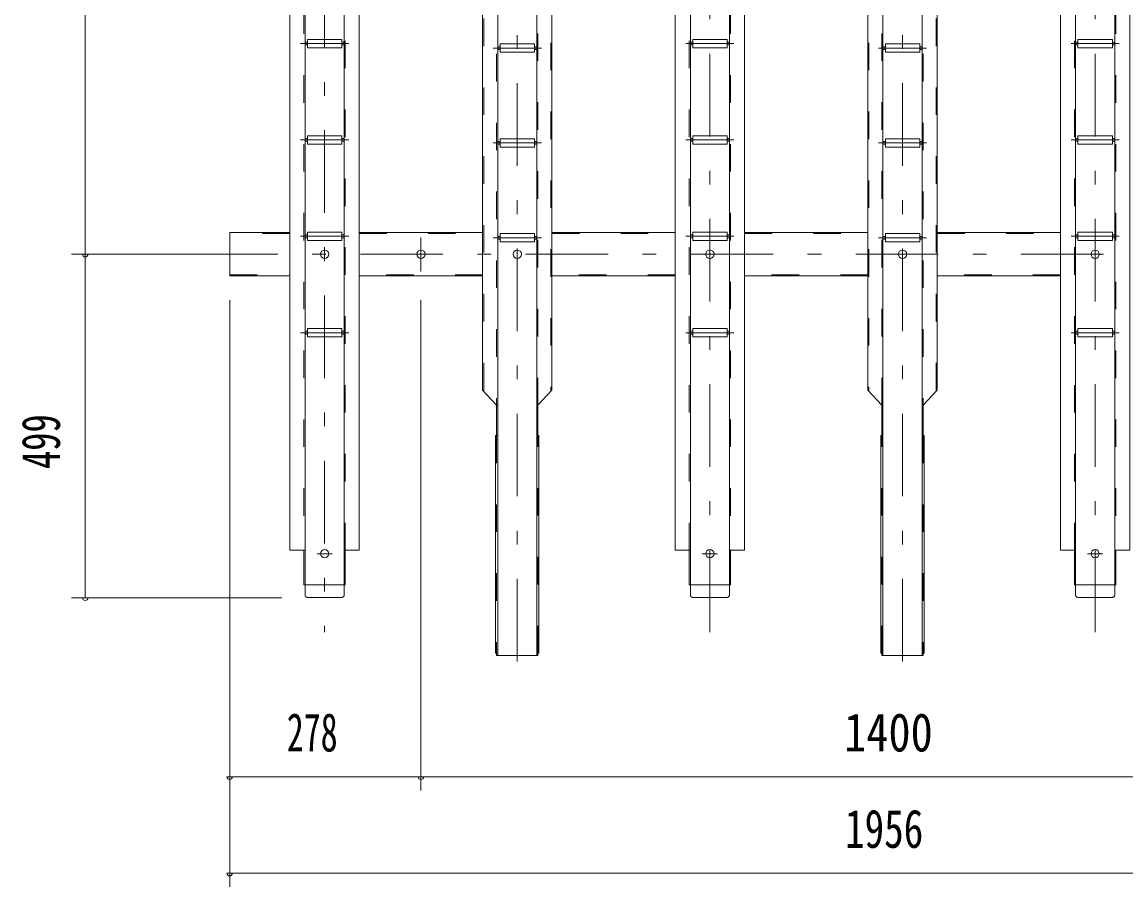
# Model space of a CAD drawing. Units: millimetres, scale not verified. Extents: x -5940 to 5940, y -6448 to 6448.
# Drawn here: x -1738 to -133, y -542 to 714 of the extents above; entities that cross this region are included whole.
import ezdxf
from ezdxf.enums import TextEntityAlignment as Align

# ---------------------------------------------------------------- set-up
doc = ezdxf.new("R2010")
doc.units = ezdxf.units.MM
doc.header["$LTSCALE"] = 10
doc.linetypes.add('USER2', pattern=[10, 4, -6])
doc.linetypes.add('USER3', pattern=[24, 12, -5, 2, -5])
for name, color, linetype, lineweight in [('0-2_2-0BOLD', 7, 'Continuous', 18), ('0-3_2-1HIDDEN', 3, 'USER2', 18), ('0-4_2-2CENTER', 3, 'USER3', 18), ('0-5_2-5DIM', 3, 'Continuous', 18)]:
    doc.layers.add(name, color=color, linetype=linetype, lineweight=lineweight)
doc.styles.add('ＭＳ ゴシック', font='')
doc.styles.get('ＭＳ ゴシック').set_extended_font_data('MS Gothic')

msp = doc.modelspace()

# ---------------------------------------------------------------- linework, layer by layer
at = {"layer": '0-2_2-0BOLD'}
for p, q in [((-1046.48, -205.78), (-1046.48, 1494.56)), ((-486.48, 1494.56), (-486.48, -205.78)), ((-429.68, 1494.56), (-429.68, -205.78)), ((-1326.48, 685.19), (-1323.08, 685.19)), ((-1323.08, 681.19), (-1326.48, 681.19)), ((-1273.08, 685.19), (-1269.68, 685.19)), ((-1269.68, 681.19), (-1273.08, 681.19)), ((-1043.08, 678.54), (-1046.48, 678.54)), ((-1046.48, 674.54), (-1043.08, 674.54)), ((-989.68, 678.54), (-993.08, 678.54)), ((-993.08, 674.54), (-989.68, 674.54)), ((-763.08, 685.19), (-766.48, 685.19)), ((-766.48, 681.19), (-763.08, 681.19)), ((-709.68, 685.19), (-713.08, 685.19)), ((-713.08, 681.19), (-709.68, 681.19)), ((-483.08, 678.54), (-486.48, 678.54)), ((-486.48, 674.54), (-483.08, 674.54)), ((-429.68, 678.54), (-433.08, 678.54)), ((-433.08, 674.54), (-429.68, 674.54)), ((-206.48, 685.19), (-203.08, 685.19)), ((-203.08, 681.19), (-206.48, 681.19)), ((-153.08, 685.19), (-149.68, 685.19)), ((-149.68, 681.19), (-153.08, 681.19)), ((-1323.08, 545.19), (-1326.48, 545.19)), ((-1326.48, 541.19), (-1323.08, 541.19)), ((-1273.08, 545.19), (-1269.68, 545.19)), ((-1269.68, 541.19), (-1273.08, 541.19)), ((-1046.48, 540.79), (-1043.08, 540.79)), ((-1043.08, 536.79), (-1046.48, 536.79)), ((-993.08, 540.79), (-989.68, 540.79)), ((-989.68, 536.79), (-993.08, 536.79)), ((-766.48, 545.19), (-763.08, 545.19)), ((-763.08, 541.19), (-766.48, 541.19)), ((-713.08, 545.19), (-709.68, 545.19)), ((-709.68, 541.19), (-713.08, 541.19)), ((-486.48, 540.79), (-483.08, 540.79)), ((-483.08, 536.79), (-486.48, 536.79)), ((-433.08, 540.79), (-429.68, 540.79)), ((-429.68, 536.79), (-433.08, 536.79)), ((-203.08, 545.19), (-206.48, 545.19)), ((-206.48, 541.19), (-203.08, 541.19)), ((-149.68, 545.19), (-153.08, 545.19)), ((-153.08, 541.19), (-149.68, 541.19)), ((-1326.48, 405.19), (-1323.08, 405.19)), ((-1323.08, 401.19), (-1326.48, 401.19)), ((-1269.68, 405.19), (-1273.08, 405.19)), ((-1273.08, 401.19), (-1269.68, 401.19)), ((-1068.48, 408.69), (-1247.68, 408.69)), ((-1046.48, 403.05), (-1043.08, 403.05)), ((-993.08, 403.05), (-989.68, 403.05)), ((-788.48, 408.69), (-967.68, 408.69)), ((-766.48, 405.19), (-763.08, 405.19)), ((-763.08, 401.19), (-766.48, 401.19)), ((-709.68, 405.19), (-713.08, 405.19)), ((-713.08, 401.19), (-709.68, 401.19)), ((-508.48, 408.69), (-687.68, 408.69)), ((-486.48, 403.05), (-483.08, 403.05)), ((-433.08, 403.05), (-429.68, 403.05)), ((-228.48, 408.69), (-407.68, 408.69)), ((-206.48, 405.19), (-203.08, 405.19)), ((-203.08, 401.19), (-206.48, 401.19)), ((-153.08, 405.19), (-149.68, 405.19)), ((-149.68, 401.19), (-153.08, 401.19)), ((-1043.08, 399.05), (-1046.48, 399.05)), ((-989.68, 399.05), (-993.08, 399.05)), ((-483.08, 399.05), (-486.48, 399.05)), ((-429.68, 399.05), (-433.08, 399.05)), ((-1247.68, 345.69), (-1068.48, 345.69)), ((-967.68, 345.69), (-788.48, 345.69)), ((-687.68, 345.69), (-508.48, 345.69)), ((-407.68, 345.69), (-228.48, 345.69)), ((-1323.08, 265.19), (-1326.48, 265.19)), ((-1326.48, 261.19), (-1323.08, 261.19)), ((-1269.68, 265.19), (-1273.08, 265.19)), ((-1273.08, 261.19), (-1269.68, 261.19)), ((-763.08, 265.19), (-766.48, 265.19)), ((-766.48, 261.19), (-763.08, 261.19)), ((-709.68, 265.19), (-713.08, 265.19)), ((-713.08, 261.19), (-709.68, 261.19)), ((-203.08, 265.19), (-206.48, 265.19)), ((-206.48, 261.19), (-203.08, 261.19)), ((-149.68, 265.19), (-153.08, 265.19)), ((-153.08, 261.19), (-149.68, 261.19)), ((-988.08, 157.86), (-988.08, 113.85)), ((-486.48, 157.86), (-488.08, 157.86)), ((-708.08, -102.81), (-708.08, -52.81)), ((-486.48, -202.5), (-489.68, -202.5)), ((-426.48, -202.5), (-429.68, -202.5))]:
    msp.add_line(p, q, dxfattribs=at)
for points in [[(-1046.48, 1494.56), (-989.68, 1494.56), (-989.68, -205.78)], [(-1048.08, 157.86), (-1068.48, 179.5), (-1068.48, 1486.44), (-1066.88, 1486.44), (-1066.88, 1484.4), (-1057.08, 1484.4)], [(-979.08, 1484.4), (-969.28, 1484.4), (-969.28, 1486.44), (-967.68, 1486.44), (-967.68, 179.5), (-988.08, 157.86), (-989.68, 157.86)], [(-488.08, 113.85), (-488.08, 157.86), (-508.48, 179.5), (-508.48, 1486.44), (-506.88, 1486.44), (-506.88, 1484.4), (-497.08, 1484.4)], [(-428.08, 157.86), (-407.68, 179.5), (-407.68, 1486.44), (-409.28, 1486.44), (-409.28, 1484.4), (-419.08, 1484.4)], [(-1326.48, -52.81), (-1348.48, -52.81), (-1348.48, 1372.19), (-1337.08, 1372.19)], [(-1269.68, 1372.19), (-1269.68, -118.09), (-1269.7, -118.39), (-1269.76, -118.7), (-1269.85, -119), (-1269.98, -119.3), (-1270.15, -119.58), (-1270.35, -119.85), (-1270.59, -120.11), (-1270.85, -120.36), (-1271.15, -120.59), (-1271.47, -120.79), (-1271.81, -120.98), (-1272.18, -121.15), (-1272.57, -121.29), (-1272.97, -121.41), (-1273.39, -121.5), (-1273.81, -121.57), (-1274.25, -121.61), (-1274.68, -121.62), (-1321.48, -121.62), (-1321.92, -121.61), (-1322.35, -121.57), (-1322.78, -121.5), (-1323.19, -121.41), (-1323.6, -121.29), (-1323.98, -121.15), (-1324.35, -120.98), (-1324.7, -120.79), (-1325.02, -120.59), (-1325.31, -120.36), (-1325.58, -120.11), (-1325.81, -119.85), (-1326.01, -119.58), (-1326.18, -119.3), (-1326.31, -119), (-1326.41, -118.7), (-1326.46, -118.39), (-1326.48, -118.09), (-1326.48, 1372.19)], [(-1247.68, 1372.19), (-1247.68, -52.81), (-1269.68, -52.81)], [(-788.48, 1372.19), (-788.48, -52.81), (-766.48, -52.81)], [(-766.48, 1372.19), (-766.48, -118.09), (-766.46, -118.39), (-766.41, -118.7), (-766.31, -119), (-766.18, -119.3), (-766.01, -119.58), (-765.81, -119.85), (-765.58, -120.11), (-765.31, -120.36), (-765.02, -120.59), (-764.7, -120.79), (-764.35, -120.98), (-763.98, -121.15), (-763.6, -121.29), (-763.19, -121.41), (-762.78, -121.5), (-762.35, -121.57), (-761.92, -121.61), (-761.48, -121.62), (-714.68, -121.62), (-714.25, -121.61), (-713.81, -121.57), (-713.39, -121.5), (-712.97, -121.41), (-712.57, -121.29), (-712.18, -121.15), (-711.81, -120.98), (-711.47, -120.79), (-711.15, -120.59), (-710.85, -120.36), (-710.59, -120.11)], [(-710.59, -120.11), (-710.35, -119.85), (-710.15, -119.58), (-709.98, -119.3), (-709.85, -119), (-709.76, -118.7), (-709.7, -118.39), (-709.68, -118.09), (-709.68, 1372.19)], [(-709.68, -52.81), (-687.68, -52.81), (-687.68, 1372.19), (-699.08, 1372.19)], [(-228.48, 1372.19), (-228.48, -52.81), (-206.48, -52.81)], [(-206.48, 1372.19), (-206.48, -118.09), (-206.46, -118.39), (-206.41, -118.7), (-206.31, -119), (-206.18, -119.3), (-206.01, -119.58), (-205.81, -119.85), (-205.58, -120.11), (-205.31, -120.36), (-205.02, -120.59), (-204.7, -120.79), (-204.35, -120.98), (-203.98, -121.15), (-203.6, -121.29), (-203.19, -121.41), (-202.78, -121.5), (-202.35, -121.57), (-201.92, -121.61), (-201.48, -121.62), (-154.68, -121.62), (-154.25, -121.61), (-153.81, -121.57), (-153.39, -121.5), (-152.97, -121.41), (-152.57, -121.29), (-152.18, -121.15), (-151.81, -120.98), (-151.47, -120.79), (-151.15, -120.59), (-150.85, -120.36), (-150.59, -120.11), (-150.35, -119.85), (-150.15, -119.58), (-149.98, -119.3), (-149.85, -119), (-149.76, -118.7), (-149.7, -118.39), (-149.68, -118.09), (-149.68, 1372.19)], [(-149.68, -52.81), (-127.68, -52.81), (-127.68, 1372.19), (-139.08, 1372.19)], [(-1348.48, 408.69), (-1436.08, 408.69), (-1436.08, 345.69), (-1348.48, 345.69)], [(-1048.08, 113.85), (-1048.08, 157.86), (-1046.48, 157.86)], [(-428.08, 113.85), (-428.08, 157.86), (-429.68, 157.86)], [(-1046.48, -202.5), (-1049.68, -202.5), (-1049.68, 113.85), (-1046.48, 113.85)], [(-989.68, 113.85), (-986.48, 113.85), (-986.48, -202.5), (-989.68, -202.5)], [(-489.68, -202.5), (-489.68, 113.85), (-486.48, 113.85)], [(-426.48, -202.5), (-426.48, 113.85), (-429.68, 113.85)], [(-1268.08, -52.81), (-1268.08, -102.81), (-1328.08, -102.81), (-1328.08, -52.81)], [(-768.08, -52.81), (-768.08, -102.81), (-708.08, -102.81)], [(-208.08, -52.81), (-208.08, -102.81), (-148.08, -102.81), (-148.08, -52.81)], [(-988.08, -202.5), (-988.08, -205.78), (-1048.08, -205.78), (-1048.08, -202.5)], [(-428.08, -202.5), (-428.08, -205.78), (-488.08, -205.78), (-488.08, -202.5)]]:
    msp.add_lwpolyline(points, dxfattribs=at)
for points in [[(-1323.08, 677.19), (-1323.08, 689.19), (-1273.08, 689.19), (-1273.08, 677.19)], [(-1043.08, 682.54), (-1043.08, 670.54), (-993.08, 670.54), (-993.08, 682.54)], [(-713.08, 677.19), (-763.08, 677.19), (-763.08, 689.19), (-713.08, 689.19)], [(-483.08, 682.54), (-483.08, 670.54), (-433.08, 670.54), (-433.08, 682.54)], [(-153.08, 689.19), (-203.08, 689.19), (-203.08, 677.19), (-153.08, 677.19)], [(-1273.08, 537.19), (-1273.08, 549.19), (-1323.08, 549.19), (-1323.08, 537.19)], [(-763.08, 537.19), (-713.08, 537.19), (-713.08, 549.19), (-763.08, 549.19)], [(-203.08, 549.19), (-153.08, 549.19), (-153.08, 537.19), (-203.08, 537.19)], [(-993.08, 544.79), (-1043.08, 544.79), (-1043.08, 532.79), (-993.08, 532.79)], [(-433.08, 544.79), (-433.08, 532.79), (-483.08, 532.79), (-483.08, 544.79)], [(-1273.08, 409.19), (-1323.08, 409.19), (-1323.08, 397.19), (-1273.08, 397.19)], [(-993.08, 407.05), (-993.08, 395.05), (-1043.08, 395.05), (-1043.08, 407.05)], [(-713.08, 409.19), (-713.08, 397.19), (-763.08, 397.19), (-763.08, 409.19)], [(-433.08, 407.05), (-483.08, 407.05), (-483.08, 395.05), (-433.08, 395.05)], [(-153.08, 409.19), (-153.08, 397.19), (-203.08, 397.19), (-203.08, 409.19)], [(-1273.08, 257.19), (-1273.08, 269.19), (-1323.08, 269.19), (-1323.08, 257.19)], [(-713.08, 257.19), (-763.08, 257.19), (-763.08, 269.19), (-713.08, 269.19)], [(-203.08, 269.19), (-153.08, 269.19), (-153.08, 257.19), (-203.08, 257.19)]]:
    msp.add_lwpolyline(points, close=True, dxfattribs=at)
for centre in [(-1298.08, 377.19), (-1158.08, 377.19), (-1018.08, 377.19), (-738.08, 377.19), (-458.08, 377.19), (-178.08, 377.19), (-1298.08, -57.81), (-738.08, -57.81), (-178.08, -57.81)]:
    msp.add_circle(centre, 6, dxfattribs=at)
at = {"layer": '0-3_2-1HIDDEN'}
for p, q in [((-1066.88, 179.5), (-1066.88, 1484.4)), ((-409.28, 179.5), (-409.28, 1484.4)), ((-1328.08, 837.19), (-1328.08, -52.81)), ((-1268.08, -52.81), (-1268.08, 837.19)), ((-768.08, -52.81), (-768.08, 837.19)), ((-708.08, 837.19), (-708.08, -52.81)), ((-208.08, -52.81), (-208.08, 837.19)), ((-148.08, 837.19), (-148.08, -52.81)), ((-1048.08, 768.13), (-1048.08, 157.86)), ((-988.08, 157.86), (-988.08, 768.13)), ((-488.08, 157.86), (-488.08, 768.13)), ((-428.08, 768.13), (-428.08, 157.86)), ((-1348.48, 407.09), (-1436.08, 407.09)), ((-1247.68, 407.09), (-1068.48, 407.09)), ((-967.68, 407.09), (-788.48, 407.09)), ((-687.68, 407.09), (-508.48, 407.09)), ((-407.68, 407.09), (-228.48, 407.09)), ((-1436.08, 347.29), (-1348.48, 347.29)), ((-1068.48, 347.29), (-1247.68, 347.29)), ((-788.48, 347.29), (-967.68, 347.29)), ((-508.48, 347.29), (-687.68, 347.29)), ((-228.48, 347.29), (-407.68, 347.29)), ((-1068.48, 179.5), (-1066.88, 179.5)), ((-409.28, 179.5), (-407.68, 179.5)), ((-1048.08, 113.85), (-1048.08, -202.5)), ((-988.08, -202.5), (-988.08, 113.85)), ((-488.08, -202.5), (-488.08, 113.85)), ((-428.08, 113.85), (-428.08, -202.5))]:
    msp.add_line(p, q, dxfattribs=at)
for points in [[(-969.28, 1484.4), (-969.28, 179.5), (-967.68, 179.5)], [(-506.88, 1484.4), (-506.88, 179.5), (-508.48, 179.5)]]:
    msp.add_lwpolyline(points, dxfattribs=at)
at = {"layer": '0-4_2-2CENTER'}
for p, q in [((-1018.08, 1585.53), (-1018.08, -255.78)), ((-458.08, 1585.53), (-458.08, -255.78)), ((-1298.08, 1517.19), (-1298.08, -171.62)), ((-738.08, -171.62), (-738.08, 1517.19)), ((-178.08, -171.62), (-178.08, 1517.19)), ((-1333.08, 683.19), (-1263.08, 683.19)), ((-1053.08, 676.54), (-983.08, 676.54)), ((-703.08, 683.19), (-773.08, 683.19)), ((-423.08, 676.54), (-493.08, 676.54)), ((-143.08, 683.19), (-213.08, 683.19)), ((-1263.08, 543.19), (-1333.08, 543.19)), ((-983.08, 538.79), (-1053.08, 538.79)), ((-773.08, 543.19), (-703.08, 543.19)), ((-493.08, 538.79), (-423.08, 538.79)), ((-213.08, 543.19), (-143.08, 543.19)), ((-1263.08, 403.19), (-1333.08, 403.19)), ((-1158.08, 352.05), (-1158.08, 401.26)), ((-773.08, 403.19), (-703.08, 403.19)), ((-213.08, 403.19), (-143.08, 403.19)), ((-1053.08, 401.05), (-983.08, 401.05)), ((-493.08, 401.05), (-423.08, 401.05)), ((-1486.08, 377.19), (569.92, 377.19)), ((-1333.08, 263.19), (-1263.08, 263.19)), ((-703.08, 263.19), (-773.08, 263.19)), ((-143.08, 263.19), (-213.08, 263.19)), ((-1309.08, -57.81), (-1287.08, -57.81)), ((-727.08, -57.81), (-749.08, -57.81)), ((-167.08, -57.81), (-189.08, -57.81))]:
    msp.add_line(p, q, dxfattribs=at)
at = {"layer": '0-5_2-5DIM'}
for p, q in [((-1646.08, -121.81), (-1646.08, 1467.19)), ((-1666.08, 377.19), (-1466.08, 377.19)), ((-1642.08, 377.19), (-1650.08, 377.19)), ((-1436.08, 310.28), (-1436.08, -541.81)), ((-1158.08, -401.81), (-1158.08, 310.28)), ((-1360.23, -121.81), (-1666.08, -121.81)), ((-1642.08, -121.81), (-1650.08, -121.81)), ((-1432.08, -381.81), (-1440.08, -381.81)), ((519.92, -381.81), (-1436.08, -381.81)), ((-1154.08, -381.81), (-1162.08, -381.81)), ((-1432.08, -521.81), (-1440.08, -521.81)), ((-1436.08, -521.81), (519.92, -521.81))]:
    msp.add_line(p, q, dxfattribs=at)
for centre in [(-1646.08, 377.19), (-1646.08, -121.81), (-1436.08, -381.81), (-1158.08, -381.81), (-1436.08, -521.81)]:
    msp.add_arc(centre, 4, 180, 0, dxfattribs=at)

# ---------------------------------------------------------------- texts
at = {"layer": '0-5_2-5DIM', "color": 7, "style": 'ＭＳ ゴシック', "width": 0.7}
msp.add_text('499', height=55.72, rotation=90, dxfattribs=at).set_placement((-1666.08, 65.12), align=Align.BOTTOM_LEFT)
at = {"layer": '0-5_2-5DIM', "color": 7, "style": 'ＭＳ ゴシック'}
for s, width, p in [('278', 0.65, (-1353.07, -361.81)), ('1400', 0.85, (-543, -361.81)), ('1956', 0.75, (-541.66, -501.81))]:
    msp.add_text(s, height=55.72, dxfattribs=dict(at, width=width)).set_placement(p, align=Align.BOTTOM_LEFT)

doc.saveas('drawing.dxf')
